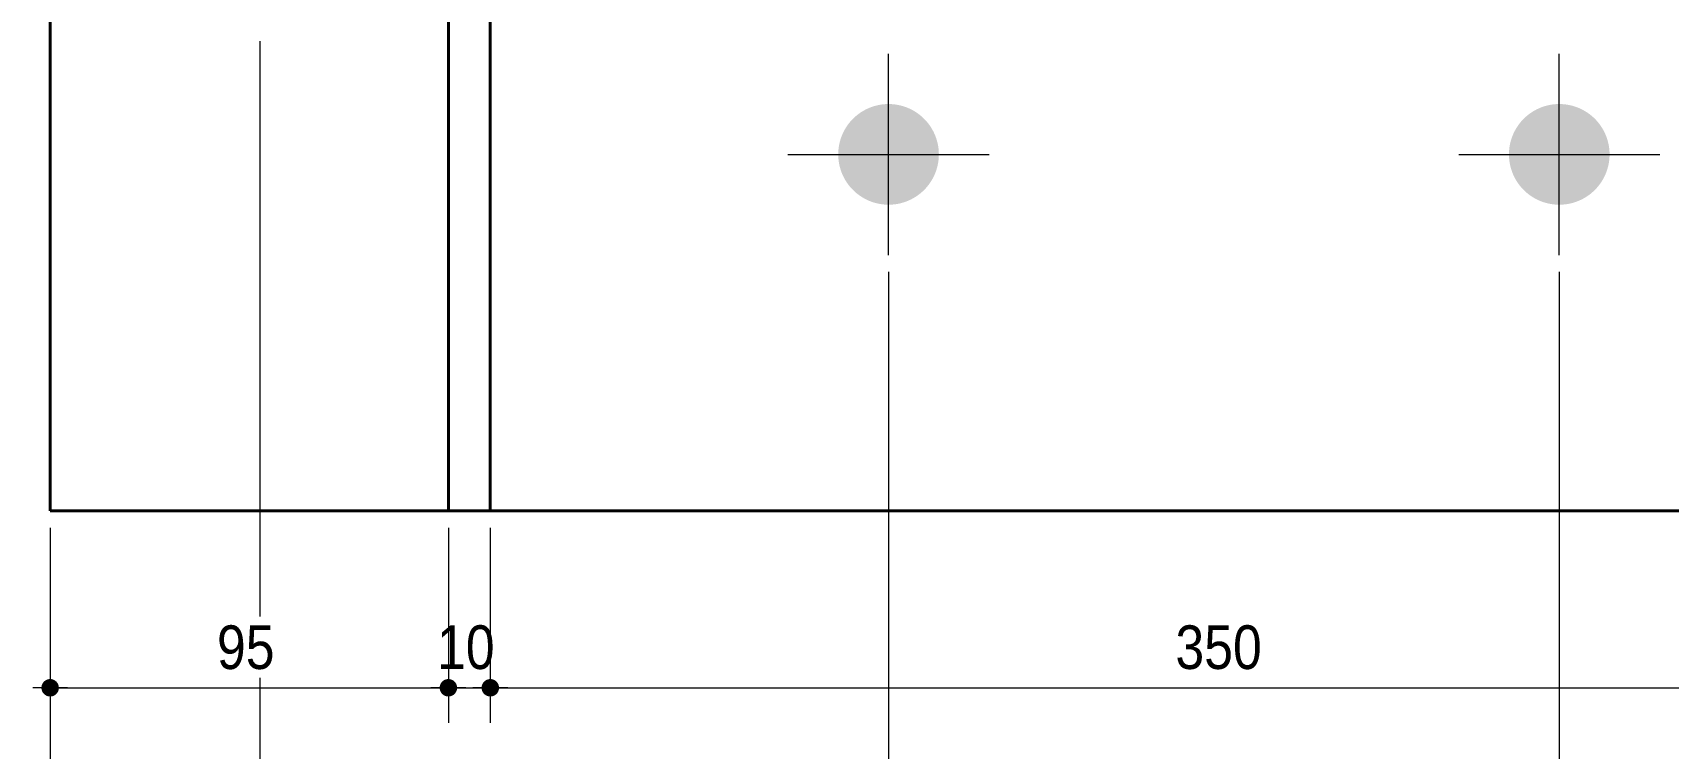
# Model space of a CAD drawing. Header units: millimetres. Extents: x 2 to 410, y 5 to 282.
# Drawn here: x 190.9 to 288.4, y 98.9 to 141.5 of the extents above; entities that cross this region are included whole.
import ezdxf

# ---------------------------------------------------------------- set-up
doc = ezdxf.new("R2010")
doc.units = ezdxf.units.MM
doc.linetypes.add('CACHE2', pattern=[1.190625, 0.79375, -0.396875])
for name, color, linetype, lineweight in [('Boulon', 7, 'Continuous', 0), ('Cache', 7, 'Continuous', 0), ('Cotation', 7, 'Continuous', 0), ('Piece', 2, 'Continuous', 0)]:
    doc.layers.add(name, color=color, linetype=linetype, lineweight=lineweight)
doc.styles.add('ARIAL', font='ARIAL.TTF')

# ---------------------------------------------------------------- blocks, each defined once
blk = doc.blocks.new('*A4')
at = {"layer": 'Boulon'}
for points in [[(244.925, 134.181), (244.922, 134.107), (244.918, 134.033), (244.912, 133.96), (244.904, 133.887), (244.894, 133.814), (244.882, 133.741), (244.868, 133.669), (244.853, 133.597), (244.836, 133.525), (244.817, 133.454), (244.797, 133.383), (244.775, 133.313), (244.751, 133.243), (244.725, 133.174), (244.698, 133.106), (244.669, 133.038), (244.638, 132.971), (244.606, 132.905), (244.572, 132.84), (244.536, 132.775), (244.499, 132.712), (244.461, 132.649), (244.421, 132.587), (244.379, 132.527), (244.336, 132.467), (244.291, 132.408), (244.245, 132.351), (244.198, 132.295), (244.149, 132.239), (244.099, 132.186), (244.047, 132.133), (243.995, 132.081), (243.941, 132.031), (243.886, 131.983), (243.829, 131.935), (243.772, 131.889), (243.713, 131.845), (243.654, 131.801), (243.593, 131.76), (243.531, 131.72), (243.468, 131.681), (243.405, 131.644), (243.34, 131.608), (243.275, 131.574), (243.209, 131.542), (243.142, 131.512), (243.074, 131.482), (243.006, 131.455), (242.937, 131.429), (242.867, 131.406), (242.797, 131.383), (242.726, 131.363), (242.655, 131.344), (242.583, 131.327), (242.511, 131.312), (242.439, 131.298), (242.366, 131.287), (242.293, 131.277), (242.22, 131.269), (242.147, 131.262), (242.073, 131.258), (242, 131.255), (241.926, 131.254), (241.852, 131.255), (241.779, 131.258), (241.705, 131.262), (241.632, 131.269), (241.559, 131.277), (241.486, 131.287), (241.413, 131.298), (241.341, 131.312), (241.269, 131.327), (241.197, 131.344), (241.126, 131.363), (241.055, 131.383), (240.985, 131.406), (240.915, 131.429), (240.846, 131.455), (240.778, 131.482), (240.71, 131.512), (240.643, 131.542), (240.577, 131.574), (240.512, 131.608), (240.447, 131.644), (240.384, 131.681), (240.321, 131.72), (240.259, 131.76), (240.199, 131.801), (240.139, 131.845), (240.08, 131.889), (240.023, 131.935), (239.967, 131.983), (239.911, 132.031), (239.857, 132.081), (239.805, 132.133), (239.753, 132.186), (239.703, 132.239), (239.654, 132.295), (239.607, 132.351), (239.561, 132.408), (239.516, 132.467), (239.473, 132.527), (239.432, 132.587), (239.392, 132.649), (239.353, 132.712), (239.316, 132.775), (239.28, 132.84), (239.246, 132.905), (239.214, 132.971), (239.183, 133.038), (239.154, 133.106), (239.127, 133.174), (239.101, 133.243), (239.078, 133.313), (239.055, 133.383), (239.035, 133.454), (239.016, 133.525), (238.999, 133.597), (238.984, 133.669), (238.97, 133.741), (238.959, 133.814), (238.949, 133.887), (238.941, 133.96), (238.934, 134.033), (238.93, 134.107), (238.927, 134.181), (238.926, 134.254), (238.927, 134.328), (238.93, 134.401), (238.934, 134.475), (238.941, 134.548), (238.949, 134.621), (238.959, 134.694), (238.97, 134.767), (238.984, 134.839), (238.999, 134.911), (239.016, 134.983), (239.035, 135.054), (239.055, 135.125), (239.078, 135.195), (239.101, 135.265), (239.127, 135.334), (239.154, 135.402), (239.183, 135.47), (239.214, 135.537), (239.246, 135.603), (239.28, 135.668), (239.316, 135.733), (239.353, 135.796), (239.392, 135.859), (239.432, 135.921), (239.473, 135.982), (239.516, 136.041), (239.561, 136.1), (239.607, 136.157), (239.654, 136.214), (239.703, 136.269), (239.753, 136.323), (239.805, 136.375), (239.857, 136.427), (239.911, 136.477), (239.967, 136.526), (240.023, 136.573), (240.08, 136.619), (240.139, 136.664), (240.199, 136.707), (240.259, 136.749), (240.321, 136.789), (240.384, 136.827), (240.447, 136.864), (240.512, 136.9), (240.577, 136.934), (240.643, 136.966), (240.71, 136.997), (240.778, 137.026), (240.846, 137.053), (240.915, 137.079), (240.985, 137.103), (241.055, 137.125), (241.126, 137.145), (241.197, 137.164), (241.269, 137.181), (241.341, 137.196), (241.413, 137.21), (241.486, 137.222), (241.559, 137.232), (241.632, 137.24), (241.705, 137.246), (241.779, 137.251), (241.852, 137.253), (241.926, 137.254), (242, 137.253), (242.073, 137.251), (242.147, 137.246), (242.22, 137.24), (242.293, 137.232), (242.366, 137.222), (242.439, 137.21), (242.511, 137.196), (242.583, 137.181), (242.655, 137.164), (242.726, 137.145), (242.797, 137.125), (242.867, 137.103), (242.937, 137.079), (243.006, 137.053), (243.074, 137.026), (243.142, 136.997), (243.209, 136.966), (243.275, 136.934), (243.34, 136.9), (243.405, 136.864), (243.468, 136.827), (243.531, 136.789), (243.593, 136.749), (243.654, 136.707), (243.713, 136.664), (243.772, 136.619), (243.829, 136.573), (243.886, 136.526), (243.941, 136.477), (243.995, 136.427), (244.047, 136.375), (244.099, 136.323), (244.149, 136.269), (244.198, 136.214), (244.245, 136.157), (244.291, 136.1), (244.336, 136.041), (244.379, 135.982), (244.421, 135.921), (244.461, 135.859), (244.499, 135.796), (244.536, 135.733), (244.572, 135.668), (244.606, 135.603), (244.638, 135.537), (244.669, 135.47), (244.698, 135.402), (244.725, 135.334), (244.751, 135.265), (244.775, 135.195), (244.797, 135.125), (244.817, 135.054), (244.836, 134.983), (244.853, 134.911), (244.868, 134.839), (244.882, 134.767), (244.894, 134.694), (244.904, 134.621), (244.912, 134.548), (244.918, 134.475), (244.922, 134.401), (244.925, 134.328), (244.926, 134.254)], [(284.925, 134.181), (284.922, 134.107), (284.918, 134.033), (284.912, 133.96), (284.904, 133.887), (284.894, 133.814), (284.882, 133.741), (284.868, 133.669), (284.853, 133.597), (284.836, 133.525), (284.817, 133.454), (284.797, 133.383), (284.775, 133.313), (284.751, 133.243), (284.725, 133.174), (284.698, 133.106), (284.669, 133.038), (284.638, 132.971), (284.606, 132.905), (284.572, 132.84), (284.536, 132.775), (284.499, 132.712), (284.461, 132.649), (284.42, 132.587), (284.379, 132.527), (284.336, 132.467), (284.291, 132.408), (284.245, 132.351), (284.198, 132.295), (284.149, 132.239), (284.099, 132.186), (284.047, 132.133), (283.995, 132.081), (283.941, 132.031), (283.886, 131.983), (283.829, 131.935), (283.772, 131.889), (283.713, 131.845), (283.654, 131.801), (283.593, 131.76), (283.531, 131.72), (283.468, 131.681), (283.405, 131.644), (283.34, 131.608), (283.275, 131.574), (283.209, 131.542), (283.142, 131.512), (283.074, 131.482), (283.006, 131.455), (282.937, 131.429), (282.867, 131.406), (282.797, 131.383), (282.726, 131.363), (282.655, 131.344), (282.583, 131.327), (282.511, 131.312), (282.439, 131.298), (282.366, 131.287), (282.293, 131.277), (282.22, 131.269), (282.147, 131.262), (282.073, 131.258), (282, 131.255), (281.926, 131.254), (281.852, 131.255), (281.779, 131.258), (281.705, 131.262), (281.632, 131.269), (281.559, 131.277), (281.486, 131.287), (281.413, 131.298), (281.341, 131.312), (281.269, 131.327), (281.197, 131.344), (281.126, 131.363), (281.055, 131.383), (280.985, 131.406), (280.915, 131.429), (280.846, 131.455), (280.778, 131.482), (280.71, 131.512), (280.643, 131.542), (280.577, 131.574), (280.512, 131.608), (280.447, 131.644), (280.384, 131.681), (280.321, 131.72), (280.259, 131.76), (280.199, 131.801), (280.139, 131.845), (280.08, 131.889), (280.023, 131.935), (279.967, 131.983), (279.911, 132.031), (279.857, 132.081), (279.805, 132.133), (279.753, 132.186), (279.703, 132.239), (279.654, 132.295), (279.607, 132.351), (279.561, 132.408), (279.516, 132.467), (279.473, 132.527), (279.432, 132.587), (279.392, 132.649), (279.353, 132.712), (279.316, 132.775), (279.28, 132.84), (279.246, 132.905), (279.214, 132.971), (279.183, 133.038), (279.154, 133.106), (279.127, 133.174), (279.101, 133.243), (279.078, 133.313), (279.055, 133.383), (279.035, 133.454), (279.016, 133.525), (278.999, 133.597), (278.984, 133.669), (278.97, 133.741), (278.959, 133.814), (278.949, 133.887), (278.941, 133.96), (278.934, 134.033), (278.93, 134.107), (278.927, 134.181), (278.926, 134.254), (278.927, 134.328), (278.93, 134.401), (278.934, 134.475), (278.941, 134.548), (278.949, 134.621), (278.959, 134.694), (278.97, 134.767), (278.984, 134.839), (278.999, 134.911), (279.016, 134.983), (279.035, 135.054), (279.055, 135.125), (279.078, 135.195), (279.101, 135.265), (279.127, 135.334), (279.154, 135.402), (279.183, 135.47), (279.214, 135.537), (279.246, 135.603), (279.28, 135.668), (279.316, 135.733), (279.353, 135.796), (279.392, 135.859), (279.432, 135.921), (279.473, 135.982), (279.516, 136.041), (279.561, 136.1), (279.607, 136.157), (279.654, 136.214), (279.703, 136.269), (279.753, 136.323), (279.805, 136.375), (279.857, 136.427), (279.911, 136.477), (279.967, 136.526), (280.023, 136.573), (280.08, 136.619), (280.139, 136.664), (280.199, 136.707), (280.259, 136.749), (280.321, 136.789), (280.384, 136.827), (280.447, 136.864), (280.512, 136.9), (280.577, 136.934), (280.643, 136.966), (280.71, 136.997), (280.778, 137.026), (280.846, 137.053), (280.915, 137.079), (280.985, 137.103), (281.055, 137.125), (281.126, 137.145), (281.197, 137.164), (281.269, 137.181), (281.341, 137.196), (281.413, 137.21), (281.486, 137.222), (281.559, 137.232), (281.632, 137.24), (281.705, 137.246), (281.779, 137.251), (281.852, 137.253), (281.926, 137.254), (282, 137.253), (282.073, 137.251), (282.147, 137.246), (282.22, 137.24), (282.293, 137.232), (282.366, 137.222), (282.439, 137.21), (282.511, 137.196), (282.583, 137.181), (282.655, 137.164), (282.726, 137.145), (282.797, 137.125), (282.867, 137.103), (282.937, 137.079), (283.006, 137.053), (283.074, 137.026), (283.142, 136.997), (283.209, 136.966), (283.275, 136.934), (283.34, 136.9), (283.405, 136.864), (283.468, 136.827), (283.531, 136.789), (283.593, 136.749), (283.654, 136.707), (283.713, 136.664), (283.772, 136.619), (283.829, 136.573), (283.886, 136.526), (283.941, 136.477), (283.995, 136.427), (284.047, 136.375), (284.099, 136.323), (284.149, 136.269), (284.198, 136.214), (284.245, 136.157), (284.291, 136.1), (284.336, 136.041), (284.379, 135.982), (284.42, 135.921), (284.461, 135.859), (284.499, 135.796), (284.536, 135.733), (284.572, 135.668), (284.606, 135.603), (284.638, 135.537), (284.669, 135.47), (284.698, 135.402), (284.725, 135.334), (284.751, 135.265), (284.775, 135.195), (284.797, 135.125), (284.817, 135.054), (284.836, 134.983), (284.853, 134.911), (284.868, 134.839), (284.882, 134.767), (284.894, 134.694), (284.904, 134.621), (284.912, 134.548), (284.918, 134.475), (284.922, 134.401), (284.925, 134.328), (284.926, 134.254)]]:
    blk.add_hatch(color=256, dxfattribs=at).paths.add_polyline_path(points, flags=17)
at = {"layer": 'Boulon', "linetype": 'Continuous', "lineweight": 0}
for p, q in [((241.928, 128.254), (241.928, 140.254)), ((281.928, 128.254), (281.928, 140.254)), ((235.928, 134.254), (247.928, 134.254)), ((275.928, 134.254), (287.928, 134.254))]:
    blk.add_line(p, q, dxfattribs=at)
blk = doc.blocks.new('*A6')
at = {"layer": 'Cache', "color": 7, "linetype": 'CACHE2', "lineweight": 20}
blk.add_line((218.176958, 113.00413), (215.676958, 113.00413), dxfattribs=at)
at = {"layer": 'Piece', "color": 2, "linetype": 'Continuous', "lineweight": 40}
for p, q in [((191.926877, 113.00413), (191.926877, 213.00413)), ((215.676958, 113.00413), (191.926877, 113.00413)), ((305.676958, 113.00413), (218.176958, 113.00413))]:
    blk.add_line(p, q, dxfattribs=at)
blk = doc.blocks.new('*A10')
at = {"layer": 'Cache', "color": 7, "linetype": 'CACHE2', "lineweight": 20}
blk.add_line((218.176958, 113.00413), (215.676958, 113.00413), dxfattribs=at)
at = {"layer": 'Piece', "color": 2, "linetype": 'Continuous', "lineweight": 40}
for p, q in [((215.676958, 113.00413), (215.676958, 186.895264)), ((218.176958, 113.00413), (218.176958, 171.620769)), ((215.676958, 113.005326), (218.176958, 113.005326))]:
    blk.add_line(p, q, dxfattribs=at)
blk = doc.blocks.new('*A31')
at = {"layer": 'Cotation'}
for points in [[(191.901, 101.944), (191.876, 101.946), (191.851, 101.949), (191.825, 101.953), (191.801, 101.959), (191.776, 101.966), (191.752, 101.974), (191.728, 101.983), (191.705, 101.993), (191.682, 102.005), (191.66, 102.017), (191.638, 102.031), (191.617, 102.046), (191.597, 102.062), (191.578, 102.078), (191.559, 102.096), (191.542, 102.114), (191.525, 102.134), (191.509, 102.154), (191.495, 102.175), (191.481, 102.196), (191.468, 102.218), (191.457, 102.241), (191.446, 102.264), (191.437, 102.288), (191.429, 102.313), (191.422, 102.337), (191.417, 102.362), (191.413, 102.387), (191.409, 102.413), (191.408, 102.438), (191.407, 102.463), (191.408, 102.489), (191.409, 102.514), (191.413, 102.54), (191.417, 102.565), (191.422, 102.59), (191.429, 102.614), (191.437, 102.639), (191.446, 102.662), (191.457, 102.686), (191.468, 102.709), (191.481, 102.731), (191.495, 102.752), (191.509, 102.773), (191.525, 102.793), (191.542, 102.813), (191.559, 102.831), (191.578, 102.849), (191.597, 102.865), (191.617, 102.881), (191.638, 102.896), (191.66, 102.91), (191.682, 102.922), (191.705, 102.934), (191.728, 102.944), (191.752, 102.953), (191.776, 102.961), (191.801, 102.968), (191.825, 102.974), (191.851, 102.978), (191.876, 102.981), (191.901, 102.983), (191.927, 102.983), (191.952, 102.983), (191.978, 102.981), (192.003, 102.978), (192.028, 102.974), (192.053, 102.968), (192.078, 102.961), (192.102, 102.953), (192.126, 102.944), (192.149, 102.934), (192.172, 102.922), (192.194, 102.91), (192.216, 102.896), (192.237, 102.881), (192.257, 102.865), (192.276, 102.849), (192.295, 102.831), (192.312, 102.813), (192.329, 102.793), (192.345, 102.773), (192.359, 102.752), (192.373, 102.731), (192.385, 102.709), (192.397, 102.686), (192.407, 102.662), (192.416, 102.639), (192.424, 102.614), (192.431, 102.59), (192.437, 102.565), (192.441, 102.54), (192.444, 102.514), (192.446, 102.489), (192.447, 102.463), (192.446, 102.438), (192.444, 102.413), (192.441, 102.387), (192.437, 102.362), (192.431, 102.337), (192.424, 102.313), (192.416, 102.288), (192.407, 102.264), (192.397, 102.241), (192.385, 102.218), (192.373, 102.196), (192.359, 102.175), (192.345, 102.154), (192.329, 102.134), (192.312, 102.114), (192.295, 102.096), (192.276, 102.078), (192.257, 102.062), (192.237, 102.046), (192.216, 102.031), (192.194, 102.017), (192.172, 102.005), (192.149, 101.993), (192.126, 101.983), (192.102, 101.974), (192.078, 101.966), (192.053, 101.959), (192.028, 101.953), (192.003, 101.949), (191.978, 101.946), (191.952, 101.944), (191.927, 101.943)], [(215.651, 101.944), (215.626, 101.946), (215.601, 101.949), (215.576, 101.953), (215.551, 101.959), (215.526, 101.966), (215.502, 101.974), (215.478, 101.983), (215.455, 101.993), (215.432, 102.005), (215.41, 102.017), (215.388, 102.031), (215.367, 102.046), (215.347, 102.062), (215.328, 102.078), (215.309, 102.096), (215.292, 102.114), (215.275, 102.134), (215.259, 102.154), (215.245, 102.175), (215.231, 102.196), (215.218, 102.218), (215.207, 102.241), (215.197, 102.264), (215.187, 102.288), (215.179, 102.313), (215.173, 102.337), (215.167, 102.362), (215.163, 102.387), (215.159, 102.413), (215.158, 102.438), (215.157, 102.463), (215.158, 102.489), (215.159, 102.514), (215.163, 102.54), (215.167, 102.565), (215.173, 102.59), (215.179, 102.614), (215.187, 102.639), (215.197, 102.662), (215.207, 102.686), (215.218, 102.709), (215.231, 102.731), (215.245, 102.752), (215.259, 102.773), (215.275, 102.793), (215.292, 102.813), (215.309, 102.831), (215.328, 102.849), (215.347, 102.865), (215.367, 102.881), (215.388, 102.896), (215.41, 102.91), (215.432, 102.922), (215.455, 102.934), (215.478, 102.944), (215.502, 102.953), (215.526, 102.961), (215.551, 102.968), (215.576, 102.974), (215.601, 102.978), (215.626, 102.981), (215.651, 102.983), (215.677, 102.983), (215.702, 102.983), (215.728, 102.981), (215.753, 102.978), (215.778, 102.974), (215.803, 102.968), (215.828, 102.961), (215.852, 102.953), (215.876, 102.944), (215.899, 102.934), (215.922, 102.922), (215.944, 102.91), (215.966, 102.896), (215.987, 102.881), (216.007, 102.865), (216.026, 102.849), (216.045, 102.831), (216.062, 102.813), (216.079, 102.793), (216.095, 102.773), (216.109, 102.752), (216.123, 102.731), (216.136, 102.709), (216.147, 102.686), (216.157, 102.662), (216.167, 102.639), (216.175, 102.614), (216.181, 102.59), (216.187, 102.565), (216.191, 102.54), (216.194, 102.514), (216.196, 102.489), (216.197, 102.463), (216.196, 102.438), (216.194, 102.413), (216.191, 102.387), (216.187, 102.362), (216.181, 102.337), (216.175, 102.313), (216.167, 102.288), (216.157, 102.264), (216.147, 102.241), (216.136, 102.218), (216.123, 102.196), (216.109, 102.175), (216.095, 102.154), (216.079, 102.134), (216.062, 102.114), (216.045, 102.096), (216.026, 102.078), (216.007, 102.062), (215.987, 102.046), (215.966, 102.031), (215.944, 102.017), (215.922, 102.005), (215.899, 101.993), (215.876, 101.983), (215.852, 101.974), (215.828, 101.966), (215.803, 101.959), (215.778, 101.953), (215.753, 101.949), (215.728, 101.946), (215.702, 101.944), (215.677, 101.943)]]:
    blk.add_hatch(color=256, dxfattribs=at).paths.add_polyline_path(points, flags=17)
at = {"layer": 'Cotation', "linetype": 'Continuous', "lineweight": 0}
for p, q in [((191.927, 112.004), (191.927, 100.383)), ((215.677, 112.004), (215.677, 106.703)), ((191.927, 103.503), (191.927, 101.423)), ((192.967, 102.463), (190.887, 102.463)), ((191.927, 102.463), (190.887, 102.463)), ((191.927, 102.463), (215.677, 102.463)), ((216.717, 102.463), (214.637, 102.463)), ((215.677, 103.063), (215.677, 100.383)), ((215.677, 103.063), (215.677, 101.423)), ((215.677, 102.463), (216.717, 102.463))]:
    blk.add_line(p, q, dxfattribs=at)
at = {"layer": 'Cotation'}
for p in [(191.927, 102.463), (215.677, 102.463)]:
    blk.add_point(p, dxfattribs=at)
at = {"layer": 'Cotation', "style": 'ARIAL', "width": 0.85}
blk.add_text('95', height=2.6, dxfattribs=at).set_placement((201.874, 103.583))
blk = doc.blocks.new('*A32')
at = {"layer": 'Cotation'}
for points in [[(215.651, 101.944), (215.626, 101.946), (215.601, 101.949), (215.576, 101.953), (215.551, 101.959), (215.526, 101.966), (215.502, 101.974), (215.478, 101.983), (215.455, 101.993), (215.432, 102.005), (215.41, 102.017), (215.388, 102.031), (215.367, 102.046), (215.347, 102.062), (215.328, 102.078), (215.309, 102.096), (215.292, 102.114), (215.275, 102.134), (215.259, 102.154), (215.245, 102.175), (215.231, 102.196), (215.218, 102.218), (215.207, 102.241), (215.197, 102.264), (215.187, 102.288), (215.179, 102.313), (215.173, 102.337), (215.167, 102.362), (215.163, 102.387), (215.159, 102.413), (215.158, 102.438), (215.157, 102.463), (215.158, 102.489), (215.159, 102.514), (215.163, 102.54), (215.167, 102.565), (215.173, 102.59), (215.179, 102.614), (215.187, 102.639), (215.197, 102.662), (215.207, 102.686), (215.218, 102.709), (215.231, 102.731), (215.245, 102.752), (215.259, 102.773), (215.275, 102.793), (215.292, 102.813), (215.309, 102.831), (215.328, 102.849), (215.347, 102.865), (215.367, 102.881), (215.388, 102.896), (215.41, 102.91), (215.432, 102.922), (215.455, 102.934), (215.478, 102.944), (215.502, 102.953), (215.526, 102.961), (215.551, 102.968), (215.576, 102.974), (215.601, 102.978), (215.626, 102.981), (215.651, 102.983), (215.677, 102.983), (215.702, 102.983), (215.728, 102.981), (215.753, 102.978), (215.778, 102.974), (215.803, 102.968), (215.828, 102.961), (215.852, 102.953), (215.876, 102.944), (215.899, 102.934), (215.922, 102.922), (215.944, 102.91), (215.966, 102.896), (215.987, 102.881), (216.007, 102.865), (216.026, 102.849), (216.045, 102.831), (216.062, 102.813), (216.079, 102.793), (216.095, 102.773), (216.109, 102.752), (216.123, 102.731), (216.136, 102.709), (216.147, 102.686), (216.157, 102.662), (216.167, 102.639), (216.175, 102.614), (216.181, 102.59), (216.187, 102.565), (216.191, 102.54), (216.194, 102.514), (216.196, 102.489), (216.197, 102.463), (216.196, 102.438), (216.194, 102.413), (216.191, 102.387), (216.187, 102.362), (216.181, 102.337), (216.175, 102.313), (216.167, 102.288), (216.157, 102.264), (216.147, 102.241), (216.136, 102.218), (216.123, 102.196), (216.109, 102.175), (216.095, 102.154), (216.079, 102.134), (216.062, 102.114), (216.045, 102.096), (216.026, 102.078), (216.007, 102.062), (215.987, 102.046), (215.966, 102.031), (215.944, 102.017), (215.922, 102.005), (215.899, 101.993), (215.876, 101.983), (215.852, 101.974), (215.828, 101.966), (215.803, 101.959), (215.778, 101.953), (215.753, 101.949), (215.728, 101.946), (215.702, 101.944), (215.677, 101.943)], [(218.151, 101.944), (218.126, 101.946), (218.101, 101.949), (218.076, 101.953), (218.051, 101.959), (218.026, 101.966), (218.002, 101.974), (217.978, 101.983), (217.955, 101.993), (217.932, 102.005), (217.91, 102.017), (217.888, 102.031), (217.867, 102.046), (217.847, 102.062), (217.828, 102.078), (217.809, 102.096), (217.792, 102.114), (217.775, 102.134), (217.759, 102.154), (217.745, 102.175), (217.731, 102.196), (217.718, 102.218), (217.707, 102.241), (217.697, 102.264), (217.687, 102.288), (217.679, 102.313), (217.673, 102.337), (217.667, 102.362), (217.663, 102.387), (217.659, 102.413), (217.658, 102.438), (217.657, 102.463), (217.658, 102.489), (217.659, 102.514), (217.663, 102.54), (217.667, 102.565), (217.673, 102.59), (217.679, 102.614), (217.687, 102.639), (217.697, 102.662), (217.707, 102.686), (217.718, 102.709), (217.731, 102.731), (217.745, 102.752), (217.759, 102.773), (217.775, 102.793), (217.792, 102.813), (217.809, 102.831), (217.828, 102.849), (217.847, 102.865), (217.867, 102.881), (217.888, 102.896), (217.91, 102.91), (217.932, 102.922), (217.955, 102.934), (217.978, 102.944), (218.002, 102.953), (218.026, 102.961), (218.051, 102.968), (218.076, 102.974), (218.101, 102.978), (218.126, 102.981), (218.151, 102.983), (218.177, 102.983), (218.202, 102.983), (218.228, 102.981), (218.253, 102.978), (218.278, 102.974), (218.303, 102.968), (218.328, 102.961), (218.352, 102.953), (218.376, 102.944), (218.399, 102.934), (218.422, 102.922), (218.444, 102.91), (218.466, 102.896), (218.487, 102.881), (218.507, 102.865), (218.526, 102.849), (218.545, 102.831), (218.562, 102.813), (218.579, 102.793), (218.595, 102.773), (218.609, 102.752), (218.623, 102.731), (218.636, 102.709), (218.647, 102.686), (218.657, 102.662), (218.667, 102.639), (218.675, 102.614), (218.681, 102.59), (218.687, 102.565), (218.691, 102.54), (218.694, 102.514), (218.696, 102.489), (218.697, 102.463), (218.696, 102.438), (218.694, 102.413), (218.691, 102.387), (218.687, 102.362), (218.681, 102.337), (218.675, 102.313), (218.667, 102.288), (218.657, 102.264), (218.647, 102.241), (218.636, 102.218), (218.623, 102.196), (218.609, 102.175), (218.595, 102.154), (218.579, 102.134), (218.562, 102.114), (218.545, 102.096), (218.526, 102.078), (218.507, 102.062), (218.487, 102.046), (218.466, 102.031), (218.444, 102.017), (218.422, 102.005), (218.399, 101.993), (218.376, 101.983), (218.352, 101.974), (218.328, 101.966), (218.303, 101.959), (218.278, 101.953), (218.253, 101.949), (218.228, 101.946), (218.202, 101.944), (218.177, 101.943)]]:
    blk.add_hatch(color=256, dxfattribs=at).paths.add_polyline_path(points, flags=17)
at = {"layer": 'Cotation', "linetype": 'Continuous', "lineweight": 0}
for p, q in [((215.677, 112.004), (215.677, 100.383)), ((218.177, 112.005), (218.177, 100.383)), ((215.677, 103.503), (215.677, 101.423)), ((218.177, 103.503), (218.177, 101.423)), ((216.717, 102.463), (214.637, 102.463)), ((215.677, 102.463), (214.637, 102.463)), ((215.677, 102.463), (218.177, 102.463)), ((219.217, 102.463), (217.137, 102.463)), ((218.177, 102.463), (219.217, 102.463))]:
    blk.add_line(p, q, dxfattribs=at)
at = {"layer": 'Cotation'}
for p in [(215.677, 102.463), (218.177, 102.463)]:
    blk.add_point(p, dxfattribs=at)
at = {"layer": 'Cotation', "style": 'ARIAL', "width": 0.85}
blk.add_text('10', height=2.6, dxfattribs=at).set_placement((214.999, 103.583))
blk = doc.blocks.new('*A33')
at = {"layer": 'Cotation'}
for points in [[(218.151, 101.944), (218.126, 101.946), (218.101, 101.949), (218.076, 101.953), (218.051, 101.959), (218.026, 101.966), (218.002, 101.974), (217.978, 101.983), (217.955, 101.993), (217.932, 102.005), (217.91, 102.017), (217.888, 102.031), (217.867, 102.046), (217.847, 102.062), (217.828, 102.078), (217.809, 102.096), (217.792, 102.114), (217.775, 102.134), (217.759, 102.154), (217.745, 102.175), (217.731, 102.196), (217.718, 102.218), (217.707, 102.241), (217.697, 102.264), (217.687, 102.288), (217.679, 102.313), (217.673, 102.337), (217.667, 102.362), (217.663, 102.387), (217.659, 102.413), (217.658, 102.438), (217.657, 102.463), (217.658, 102.489), (217.659, 102.514), (217.663, 102.54), (217.667, 102.565), (217.673, 102.59), (217.679, 102.614), (217.687, 102.639), (217.697, 102.662), (217.707, 102.686), (217.718, 102.709), (217.731, 102.731), (217.745, 102.752), (217.759, 102.773), (217.775, 102.793), (217.792, 102.813), (217.809, 102.831), (217.828, 102.849), (217.847, 102.865), (217.867, 102.881), (217.888, 102.896), (217.91, 102.91), (217.932, 102.922), (217.955, 102.934), (217.978, 102.944), (218.002, 102.953), (218.026, 102.961), (218.051, 102.968), (218.076, 102.974), (218.101, 102.978), (218.126, 102.981), (218.151, 102.983), (218.177, 102.983), (218.202, 102.983), (218.228, 102.981), (218.253, 102.978), (218.278, 102.974), (218.303, 102.968), (218.328, 102.961), (218.352, 102.953), (218.376, 102.944), (218.399, 102.934), (218.422, 102.922), (218.444, 102.91), (218.466, 102.896), (218.487, 102.881), (218.507, 102.865), (218.526, 102.849), (218.545, 102.831), (218.562, 102.813), (218.579, 102.793), (218.595, 102.773), (218.609, 102.752), (218.623, 102.731), (218.636, 102.709), (218.647, 102.686), (218.657, 102.662), (218.667, 102.639), (218.675, 102.614), (218.681, 102.59), (218.687, 102.565), (218.691, 102.54), (218.694, 102.514), (218.696, 102.489), (218.697, 102.463), (218.696, 102.438), (218.694, 102.413), (218.691, 102.387), (218.687, 102.362), (218.681, 102.337), (218.675, 102.313), (218.667, 102.288), (218.657, 102.264), (218.647, 102.241), (218.636, 102.218), (218.623, 102.196), (218.609, 102.175), (218.595, 102.154), (218.579, 102.134), (218.562, 102.114), (218.545, 102.096), (218.526, 102.078), (218.507, 102.062), (218.487, 102.046), (218.466, 102.031), (218.444, 102.017), (218.422, 102.005), (218.399, 101.993), (218.376, 101.983), (218.352, 101.974), (218.328, 101.966), (218.303, 101.959), (218.278, 101.953), (218.253, 101.949), (218.228, 101.946), (218.202, 101.944), (218.177, 101.943)], [(305.651, 101.944), (305.626, 101.946), (305.601, 101.949), (305.576, 101.953), (305.551, 101.959), (305.526, 101.966), (305.502, 101.974), (305.478, 101.983), (305.455, 101.993), (305.432, 102.005), (305.41, 102.017), (305.388, 102.031), (305.367, 102.046), (305.347, 102.062), (305.328, 102.078), (305.309, 102.096), (305.292, 102.114), (305.275, 102.134), (305.259, 102.154), (305.245, 102.175), (305.231, 102.196), (305.218, 102.218), (305.207, 102.241), (305.197, 102.264), (305.187, 102.288), (305.179, 102.313), (305.173, 102.337), (305.167, 102.362), (305.163, 102.387), (305.159, 102.413), (305.158, 102.438), (305.157, 102.463), (305.158, 102.489), (305.159, 102.514), (305.163, 102.54), (305.167, 102.565), (305.173, 102.59), (305.179, 102.614), (305.187, 102.639), (305.197, 102.662), (305.207, 102.686), (305.218, 102.709), (305.231, 102.731), (305.245, 102.752), (305.259, 102.773), (305.275, 102.793), (305.292, 102.813), (305.309, 102.831), (305.328, 102.849), (305.347, 102.865), (305.367, 102.881), (305.388, 102.896), (305.41, 102.91), (305.432, 102.922), (305.455, 102.934), (305.478, 102.944), (305.502, 102.953), (305.526, 102.961), (305.551, 102.968), (305.576, 102.974), (305.601, 102.978), (305.626, 102.981), (305.651, 102.983), (305.677, 102.983), (305.702, 102.983), (305.728, 102.981), (305.753, 102.978), (305.778, 102.974), (305.803, 102.968), (305.828, 102.961), (305.852, 102.953), (305.876, 102.944), (305.899, 102.934), (305.922, 102.922), (305.944, 102.91), (305.966, 102.896), (305.987, 102.881), (306.007, 102.865), (306.026, 102.849), (306.045, 102.831), (306.062, 102.813), (306.079, 102.793), (306.095, 102.773), (306.109, 102.752), (306.123, 102.731), (306.136, 102.709), (306.147, 102.686), (306.157, 102.662), (306.167, 102.639), (306.175, 102.614), (306.181, 102.59), (306.187, 102.565), (306.191, 102.54), (306.194, 102.514), (306.196, 102.489), (306.197, 102.463), (306.196, 102.438), (306.194, 102.413), (306.191, 102.387), (306.187, 102.362), (306.181, 102.337), (306.175, 102.313), (306.167, 102.288), (306.157, 102.264), (306.147, 102.241), (306.136, 102.218), (306.123, 102.196), (306.109, 102.175), (306.095, 102.154), (306.079, 102.134), (306.062, 102.114), (306.045, 102.096), (306.026, 102.078), (306.007, 102.062), (305.987, 102.046), (305.966, 102.031), (305.944, 102.017), (305.922, 102.005), (305.899, 101.993), (305.876, 101.983), (305.852, 101.974), (305.828, 101.966), (305.803, 101.959), (305.778, 101.953), (305.753, 101.949), (305.728, 101.946), (305.702, 101.944), (305.677, 101.943)]]:
    blk.add_hatch(color=256, dxfattribs=at).paths.add_polyline_path(points, flags=17)
at = {"layer": 'Cotation', "linetype": 'Continuous', "lineweight": 0}
for p, q in [((218.177, 112.005), (218.177, 106.703)), ((305.677, 112.004), (305.677, 106.703)), ((219.217, 102.463), (217.137, 102.463)), ((218.177, 102.463), (217.137, 102.463)), ((218.177, 103.063), (218.177, 100.383)), ((218.177, 103.063), (218.177, 101.423)), ((218.177, 102.463), (305.677, 102.463)), ((306.717, 102.463), (304.637, 102.463)), ((305.677, 103.063), (305.677, 100.383)), ((305.677, 103.063), (305.677, 101.423)), ((305.677, 102.463), (306.717, 102.463))]:
    blk.add_line(p, q, dxfattribs=at)
at = {"layer": 'Cotation'}
for p in [(218.177, 102.463), (305.677, 102.463)]:
    blk.add_point(p, dxfattribs=at)
at = {"layer": 'Cotation', "style": 'ARIAL', "width": 0.85}
blk.add_text('350', height=2.6, dxfattribs=at).set_placement((259.034, 103.583))
blk = doc.blocks.new('*A36')
at = {"layer": 'Cotation', "linetype": 'Continuous', "lineweight": 0}
for p, q in [((204.428, 141.004), (204.428, 106.703)), ((191.927, 112.004), (191.927, 91.977)), ((204.428, 103.063), (204.428, 91.977))]:
    blk.add_line(p, q, dxfattribs=at)
blk = doc.blocks.new('*A37')
at = {"layer": 'Cotation', "linetype": 'Continuous', "lineweight": 0}
for p, q in [((204.428, 141.004), (204.428, 106.703)), ((241.928, 127.254), (241.928, 91.977)), ((204.428, 103.063), (204.428, 91.977))]:
    blk.add_line(p, q, dxfattribs=at)
blk = doc.blocks.new('*A38')
at = {"layer": 'Cotation'}
for points in [[(241.902, 93.537), (241.877, 93.539), (241.851, 93.542), (241.826, 93.547), (241.801, 93.552), (241.777, 93.559), (241.752, 93.567), (241.729, 93.576), (241.705, 93.587), (241.682, 93.598), (241.66, 93.611), (241.639, 93.624), (241.618, 93.639), (241.598, 93.655), (241.578, 93.671), (241.56, 93.689), (241.542, 93.707), (241.526, 93.727), (241.51, 93.747), (241.495, 93.768), (241.482, 93.789), (241.469, 93.811), (241.457, 93.834), (241.447, 93.858), (241.438, 93.881), (241.43, 93.906), (241.423, 93.93), (241.418, 93.955), (241.413, 93.98), (241.41, 94.006), (241.408, 94.031), (241.408, 94.057), (241.408, 94.082), (241.41, 94.108), (241.413, 94.133), (241.418, 94.158), (241.423, 94.183), (241.43, 94.208), (241.438, 94.232), (241.447, 94.256), (241.457, 94.279), (241.469, 94.302), (241.482, 94.324), (241.495, 94.346), (241.51, 94.366), (241.526, 94.387), (241.542, 94.406), (241.56, 94.424), (241.578, 94.442), (241.598, 94.459), (241.618, 94.474), (241.639, 94.489), (241.66, 94.503), (241.682, 94.515), (241.705, 94.527), (241.729, 94.537), (241.752, 94.546), (241.777, 94.554), (241.801, 94.561), (241.826, 94.567), (241.851, 94.571), (241.877, 94.574), (241.902, 94.576), (241.928, 94.577), (241.953, 94.576), (241.979, 94.574), (242.004, 94.571), (242.029, 94.567), (242.054, 94.561), (242.079, 94.554), (242.103, 94.546), (242.127, 94.537), (242.15, 94.527), (242.173, 94.515), (242.195, 94.503), (242.216, 94.489), (242.237, 94.474), (242.257, 94.459), (242.277, 94.442), (242.295, 94.424), (242.313, 94.406), (242.33, 94.387), (242.345, 94.366), (242.36, 94.346), (242.374, 94.324), (242.386, 94.302), (242.398, 94.279), (242.408, 94.256), (242.417, 94.232), (242.425, 94.208), (242.432, 94.183), (242.438, 94.158), (242.442, 94.133), (242.445, 94.108), (242.447, 94.082), (242.448, 94.057), (242.447, 94.031), (242.445, 94.006), (242.442, 93.98), (242.438, 93.955), (242.432, 93.93), (242.425, 93.906), (242.417, 93.881), (242.408, 93.858), (242.398, 93.834), (242.386, 93.811), (242.374, 93.789), (242.36, 93.768), (242.345, 93.747), (242.33, 93.727), (242.313, 93.707), (242.295, 93.689), (242.277, 93.671), (242.257, 93.655), (242.237, 93.639), (242.216, 93.624), (242.195, 93.611), (242.173, 93.598), (242.15, 93.587), (242.127, 93.576), (242.103, 93.567), (242.079, 93.559), (242.054, 93.552), (242.029, 93.547), (242.004, 93.542), (241.979, 93.539), (241.953, 93.537), (241.928, 93.537)], [(281.902, 93.537), (281.877, 93.539), (281.851, 93.542), (281.826, 93.547), (281.801, 93.552), (281.777, 93.559), (281.752, 93.567), (281.729, 93.576), (281.705, 93.587), (281.682, 93.598), (281.66, 93.611), (281.639, 93.624), (281.618, 93.639), (281.598, 93.655), (281.578, 93.671), (281.56, 93.689), (281.542, 93.707), (281.526, 93.727), (281.51, 93.747), (281.495, 93.768), (281.482, 93.789), (281.469, 93.811), (281.457, 93.834), (281.447, 93.858), (281.438, 93.881), (281.43, 93.906), (281.423, 93.93), (281.418, 93.955), (281.413, 93.98), (281.41, 94.006), (281.408, 94.031), (281.408, 94.057), (281.408, 94.082), (281.41, 94.108), (281.413, 94.133), (281.418, 94.158), (281.423, 94.183), (281.43, 94.208), (281.438, 94.232), (281.447, 94.256), (281.457, 94.279), (281.469, 94.302), (281.482, 94.324), (281.495, 94.346), (281.51, 94.366), (281.526, 94.387), (281.542, 94.406), (281.56, 94.424), (281.578, 94.442), (281.598, 94.459), (281.618, 94.474), (281.639, 94.489), (281.66, 94.503), (281.682, 94.515), (281.705, 94.527), (281.729, 94.537), (281.752, 94.546), (281.777, 94.554), (281.801, 94.561), (281.826, 94.567), (281.851, 94.571), (281.877, 94.574), (281.902, 94.576), (281.928, 94.577), (281.953, 94.576), (281.979, 94.574), (282.004, 94.571), (282.029, 94.567), (282.054, 94.561), (282.079, 94.554), (282.103, 94.546), (282.127, 94.537), (282.15, 94.527), (282.173, 94.515), (282.195, 94.503), (282.216, 94.489), (282.237, 94.474), (282.257, 94.459), (282.277, 94.442), (282.295, 94.424), (282.313, 94.406), (282.33, 94.387), (282.345, 94.366), (282.36, 94.346), (282.374, 94.324), (282.386, 94.302), (282.398, 94.279), (282.408, 94.256), (282.417, 94.232), (282.425, 94.208), (282.432, 94.183), (282.438, 94.158), (282.442, 94.133), (282.445, 94.108), (282.447, 94.082), (282.448, 94.057), (282.447, 94.031), (282.445, 94.006), (282.442, 93.98), (282.438, 93.955), (282.432, 93.93), (282.425, 93.906), (282.417, 93.881), (282.408, 93.858), (282.398, 93.834), (282.386, 93.811), (282.374, 93.789), (282.36, 93.768), (282.345, 93.747), (282.33, 93.727), (282.313, 93.707), (282.295, 93.689), (282.277, 93.671), (282.257, 93.655), (282.237, 93.639), (282.216, 93.624), (282.195, 93.611), (282.173, 93.598), (282.15, 93.587), (282.127, 93.576), (282.103, 93.567), (282.079, 93.559), (282.054, 93.552), (282.029, 93.547), (282.004, 93.542), (281.979, 93.539), (281.953, 93.537), (281.928, 93.537)]]:
    blk.add_hatch(color=256, dxfattribs=at).paths.add_polyline_path(points, flags=17)
at = {"layer": 'Cotation', "linetype": 'Continuous', "lineweight": 0}
for p, q in [((241.928, 127.254), (241.928, 91.977)), ((281.928, 127.254), (281.928, 91.977)), ((241.928, 95.097), (241.928, 93.017)), ((281.928, 95.097), (281.928, 93.017)), ((242.968, 94.057), (240.888, 94.057)), ((241.928, 94.057), (240.888, 94.057)), ((241.928, 94.057), (281.928, 94.057)), ((282.968, 94.057), (280.888, 94.057)), ((281.928, 94.057), (282.968, 94.057))]:
    blk.add_line(p, q, dxfattribs=at)
at = {"layer": 'Cotation'}
for p in [(241.928, 94.057), (281.928, 94.057)]:
    blk.add_point(p, dxfattribs=at)
at = {"layer": 'Cotation', "style": 'ARIAL', "width": 0.85}
blk.add_text('160', height=2.6, dxfattribs=at).set_placement((259.035, 95.177))
blk = doc.blocks.new('*A39')
at = {"layer": 'Cotation'}
for points in [[(281.902, 93.537), (281.877, 93.539), (281.851, 93.542), (281.826, 93.547), (281.801, 93.552), (281.777, 93.559), (281.752, 93.567), (281.729, 93.576), (281.705, 93.587), (281.682, 93.598), (281.66, 93.611), (281.639, 93.624), (281.618, 93.639), (281.598, 93.655), (281.578, 93.671), (281.56, 93.689), (281.542, 93.707), (281.526, 93.727), (281.51, 93.747), (281.495, 93.768), (281.482, 93.789), (281.469, 93.811), (281.457, 93.834), (281.447, 93.858), (281.438, 93.881), (281.43, 93.906), (281.423, 93.93), (281.418, 93.955), (281.413, 93.98), (281.41, 94.006), (281.408, 94.031), (281.408, 94.057), (281.408, 94.082), (281.41, 94.108), (281.413, 94.133), (281.418, 94.158), (281.423, 94.183), (281.43, 94.208), (281.438, 94.232), (281.447, 94.256), (281.457, 94.279), (281.469, 94.302), (281.482, 94.324), (281.495, 94.346), (281.51, 94.366), (281.526, 94.387), (281.542, 94.406), (281.56, 94.424), (281.578, 94.442), (281.598, 94.459), (281.618, 94.474), (281.639, 94.489), (281.66, 94.503), (281.682, 94.515), (281.705, 94.527), (281.729, 94.537), (281.752, 94.546), (281.777, 94.554), (281.801, 94.561), (281.826, 94.567), (281.851, 94.571), (281.877, 94.574), (281.902, 94.576), (281.928, 94.577), (281.953, 94.576), (281.979, 94.574), (282.004, 94.571), (282.029, 94.567), (282.054, 94.561), (282.079, 94.554), (282.103, 94.546), (282.127, 94.537), (282.15, 94.527), (282.173, 94.515), (282.195, 94.503), (282.216, 94.489), (282.237, 94.474), (282.257, 94.459), (282.277, 94.442), (282.295, 94.424), (282.313, 94.406), (282.33, 94.387), (282.345, 94.366), (282.36, 94.346), (282.374, 94.324), (282.386, 94.302), (282.398, 94.279), (282.408, 94.256), (282.417, 94.232), (282.425, 94.208), (282.432, 94.183), (282.438, 94.158), (282.442, 94.133), (282.445, 94.108), (282.447, 94.082), (282.448, 94.057), (282.447, 94.031), (282.445, 94.006), (282.442, 93.98), (282.438, 93.955), (282.432, 93.93), (282.425, 93.906), (282.417, 93.881), (282.408, 93.858), (282.398, 93.834), (282.386, 93.811), (282.374, 93.789), (282.36, 93.768), (282.345, 93.747), (282.33, 93.727), (282.313, 93.707), (282.295, 93.689), (282.277, 93.671), (282.257, 93.655), (282.237, 93.639), (282.216, 93.624), (282.195, 93.611), (282.173, 93.598), (282.15, 93.587), (282.127, 93.576), (282.103, 93.567), (282.079, 93.559), (282.054, 93.552), (282.029, 93.547), (282.004, 93.542), (281.979, 93.539), (281.953, 93.537), (281.928, 93.537)], [(331.901, 93.537), (331.876, 93.539), (331.851, 93.542), (331.825, 93.547), (331.801, 93.552), (331.776, 93.559), (331.752, 93.567), (331.728, 93.576), (331.705, 93.587), (331.682, 93.598), (331.66, 93.611), (331.638, 93.624), (331.617, 93.639), (331.597, 93.655), (331.578, 93.671), (331.559, 93.689), (331.542, 93.707), (331.525, 93.727), (331.509, 93.747), (331.495, 93.768), (331.481, 93.789), (331.468, 93.811), (331.457, 93.834), (331.446, 93.858), (331.437, 93.881), (331.429, 93.906), (331.422, 93.93), (331.417, 93.955), (331.413, 93.98), (331.409, 94.006), (331.408, 94.031), (331.407, 94.057), (331.408, 94.082), (331.409, 94.108), (331.413, 94.133), (331.417, 94.158), (331.422, 94.183), (331.429, 94.208), (331.437, 94.232), (331.446, 94.256), (331.457, 94.279), (331.468, 94.302), (331.481, 94.324), (331.495, 94.346), (331.509, 94.366), (331.525, 94.387), (331.542, 94.406), (331.559, 94.424), (331.578, 94.442), (331.597, 94.459), (331.617, 94.474), (331.638, 94.489), (331.66, 94.503), (331.682, 94.515), (331.705, 94.527), (331.728, 94.537), (331.752, 94.546), (331.776, 94.554), (331.801, 94.561), (331.825, 94.567), (331.851, 94.571), (331.876, 94.574), (331.901, 94.576), (331.927, 94.577), (331.952, 94.576), (331.978, 94.574), (332.003, 94.571), (332.028, 94.567), (332.053, 94.561), (332.078, 94.554), (332.102, 94.546), (332.126, 94.537), (332.149, 94.527), (332.172, 94.515), (332.194, 94.503), (332.216, 94.489), (332.237, 94.474), (332.257, 94.459), (332.276, 94.442), (332.295, 94.424), (332.312, 94.406), (332.329, 94.387), (332.345, 94.366), (332.359, 94.346), (332.373, 94.324), (332.385, 94.302), (332.397, 94.279), (332.407, 94.256), (332.416, 94.232), (332.424, 94.208), (332.431, 94.183), (332.437, 94.158), (332.441, 94.133), (332.444, 94.108), (332.446, 94.082), (332.447, 94.057), (332.446, 94.031), (332.444, 94.006), (332.441, 93.98), (332.437, 93.955), (332.431, 93.93), (332.424, 93.906), (332.416, 93.881), (332.407, 93.858), (332.397, 93.834), (332.385, 93.811), (332.373, 93.789), (332.359, 93.768), (332.345, 93.747), (332.329, 93.727), (332.312, 93.707), (332.295, 93.689), (332.276, 93.671), (332.257, 93.655), (332.237, 93.639), (332.216, 93.624), (332.194, 93.611), (332.172, 93.598), (332.149, 93.587), (332.126, 93.576), (332.102, 93.567), (332.078, 93.559), (332.053, 93.552), (332.028, 93.547), (332.003, 93.542), (331.978, 93.539), (331.952, 93.537), (331.927, 93.537)]]:
    blk.add_hatch(color=256, dxfattribs=at).paths.add_polyline_path(points, flags=17)
at = {"layer": 'Cotation', "linetype": 'Continuous', "lineweight": 0}
for p, q in [((281.928, 127.254), (281.928, 91.977)), ((331.927, 112.004), (331.927, 91.977)), ((281.928, 95.097), (281.928, 93.017)), ((331.927, 95.097), (331.927, 93.017)), ((282.968, 94.057), (280.888, 94.057)), ((281.928, 94.057), (280.888, 94.057)), ((281.928, 94.057), (331.927, 94.057)), ((332.967, 94.057), (330.887, 94.057)), ((331.927, 94.057), (332.967, 94.057))]:
    blk.add_line(p, q, dxfattribs=at)
at = {"layer": 'Cotation'}
for p in [(281.928, 94.057), (331.927, 94.057)]:
    blk.add_point(p, dxfattribs=at)
at = {"layer": 'Cotation', "style": 'ARIAL', "width": 0.85}
blk.add_text('200', height=2.6, dxfattribs=at).set_placement((304.035, 95.177))

msp = doc.modelspace()

# ---------------------------------------------------------------- block references
at = {"lineweight": 0}
for name in ['*A6', '*A4', '*A10', '*A36', '*A37', '*A38', '*A39', '*A31', '*A32', '*A33']:
    msp.add_blockref(name, (0, 0), dxfattribs=at)

doc.saveas('drawing.dxf')
